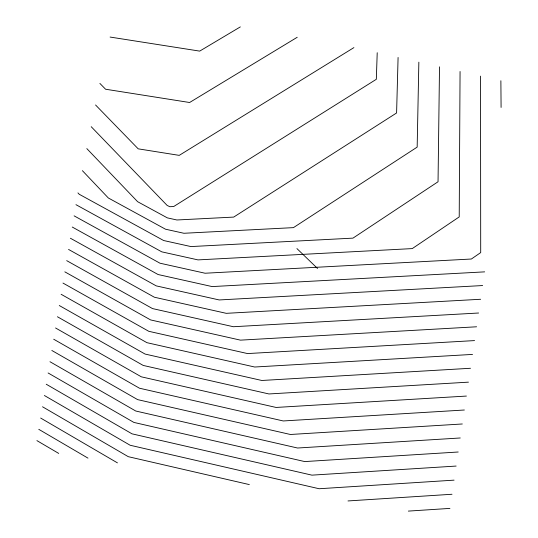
<?xml version="1.0" encoding="UTF-8"?>
<svg xmlns="http://www.w3.org/2000/svg" width="538" height="538" viewBox="0 0 538 538"><rect width="100%" height="100%" fill="white"/><g stroke="black" fill="none" stroke-linecap="round" stroke-linejoin="round"><path stroke-width="0.81" d="M460.064 71.5L459.217 216.915L412.263 248.596L197.997 259.894L161.79 251.851L75.952 204.669M439.512 66.84L438.04 181.763L352.962 238.132L190.95 246.572L163.646 240.526L79.227 194.265L77.943 192.9M418.853 62.159L417.165 147.116L293.439 227.635L183.909 233.27L165.502 229.201L108.32 197.971L82.395 170.667M398.086 57.458L396.593 112.967L233.694 217.09L176.874 219.981L167.352 217.877L137.634 201.703L86.82 148.602M377.219 52.731L376.318 79.301L173.727 206.511L169.847 206.706L167.17 205.462L91.211 126.706M353.903 47.613L179.228 155.368L138.199 148.838L95.562 104.984M297.218 37.277L189.605 102.502L105.582 89.227L99.886 83.417M240.331 26.9L199.692 51.11L110.095 37.055M408.362 511.1L449.929 508.397M456.143 466.063L311.919 475.148L132.025 433.843L46.241 384.233M454.072 480.145L319.115 488.739L130.156 445.256L44.378 395.504M347.999 500.945L452.001 494.261M460.266 437.979L297.561 448.019L135.758 411.019L49.967 361.718M458.208 452.007L304.737 461.577L133.895 422.424L48.104 372.975M466.419 396.069L276.088 407.448L141.353 376.829L55.548 327.978M464.368 410.01L283.237 420.958L139.49 388.221L53.692 339.222M462.317 423.978L290.399 434.482L137.62 399.62L51.83 350.467M472.532 354.414L254.689 367.017L146.935 342.679L61.124 294.286M470.494 368.274L261.818 380.48L145.078 354.058L59.267 305.517M468.457 382.155L268.946 393.957L143.216 365.436L57.411 316.748M476.587 326.788L240.466 340.144L150.653 319.942L64.836 271.851M474.563 340.588L247.574 353.574L148.797 331.307L62.98 283.069M482.64 285.55L219.195 299.948L156.228 285.873L70.397 238.233M480.629 299.269L226.276 313.331L154.372 297.225L68.548 249.437M478.612 313.015L233.371 326.727L152.516 308.583L66.692 260.641M484.651 271.865L212.12 286.579L158.085 274.528L72.253 227.043M249.329 484.59L128.286 456.681L42.515 406.775M74.103 215.852L159.941 263.19L205.059 273.23L471.349 259.02L480.703 252.591L480.521 76.134M40.646 418.046L117.445 462.875M38.783 429.331L87.976 458.127M36.914 440.615L58.723 453.42M296.929 248.583L317.521 268.475M500.878 80.747L501.086 107.432"/></g></svg>
